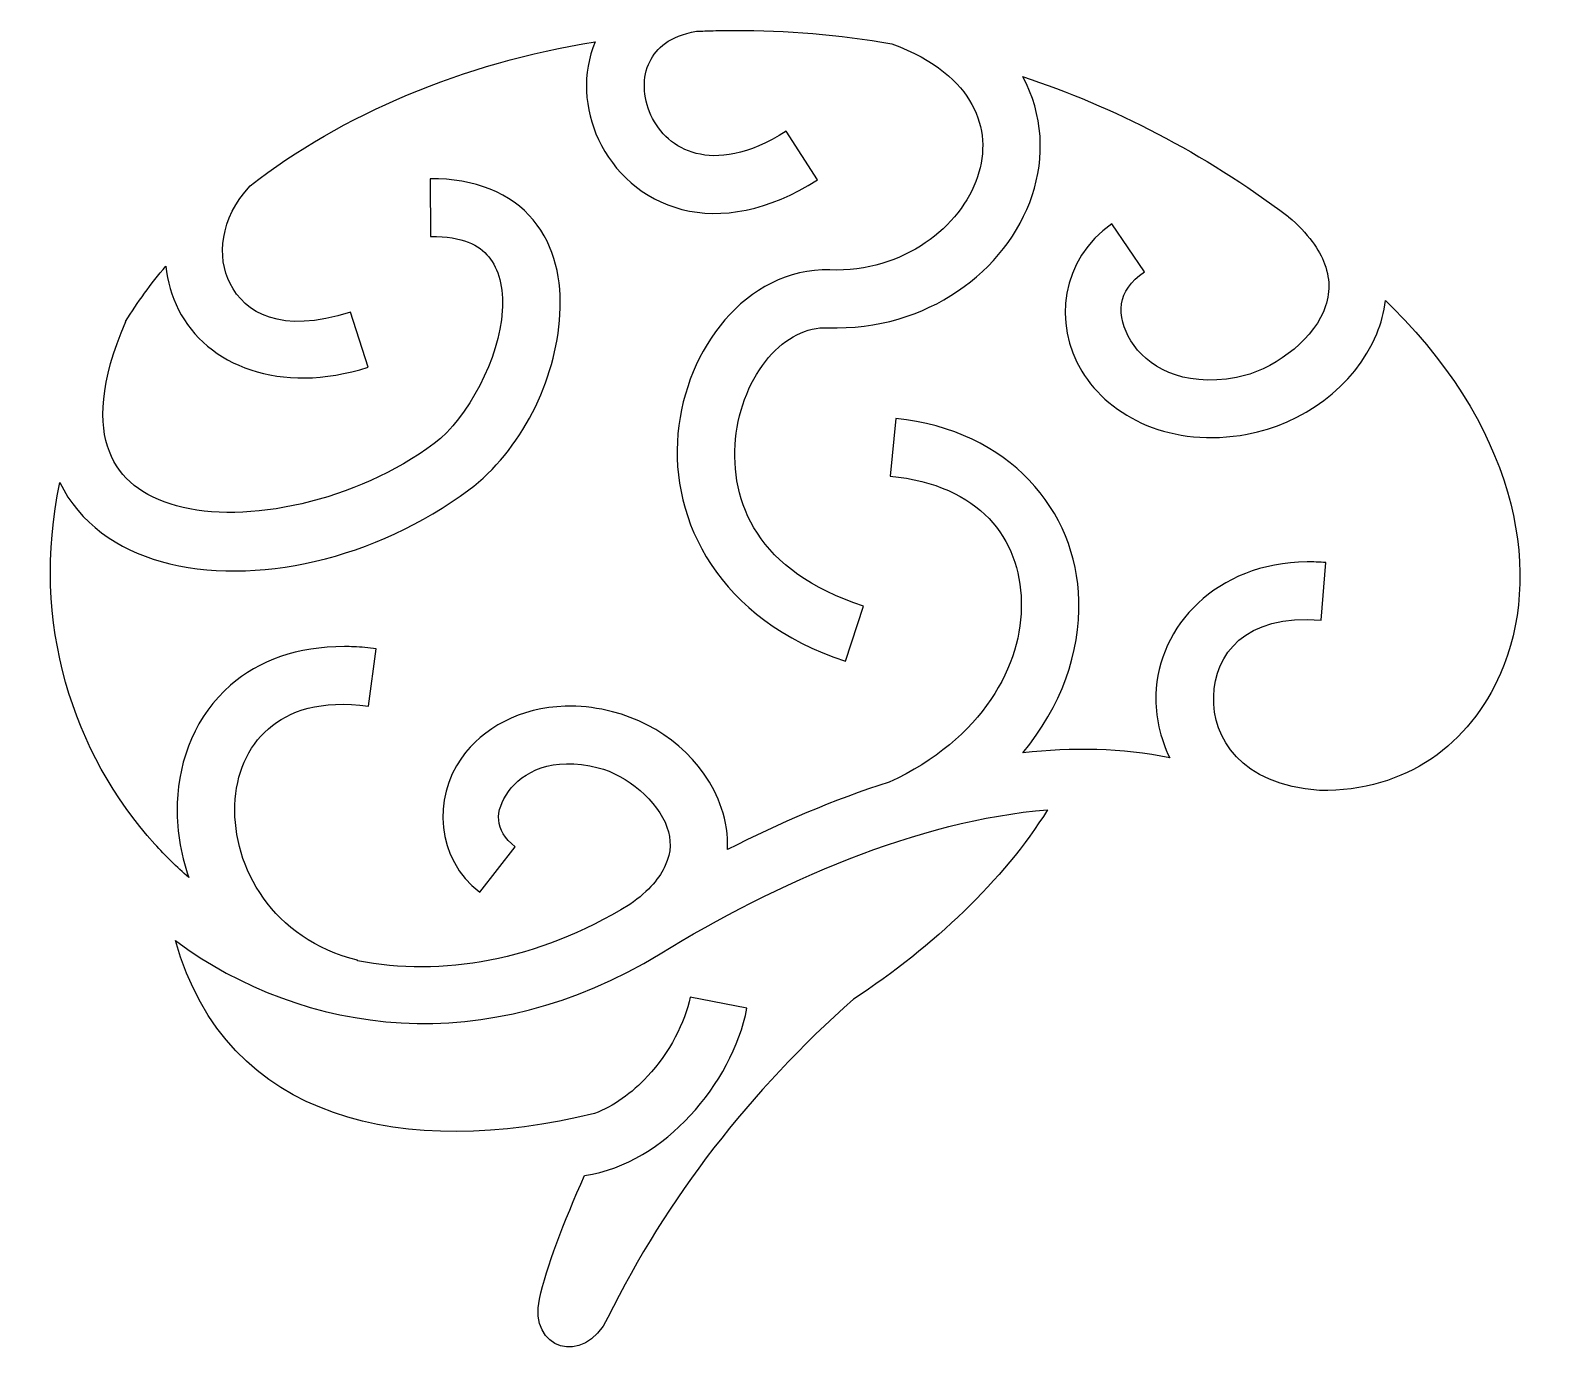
# Model space of a CAD drawing. Header units: centimetres. Extents: x -10.2 to 10.4, y -9.7 to 8.5.
import ezdxf

# ---------------------------------------------------------------- set-up
doc = ezdxf.new("R2010")
doc.units = ezdxf.units.CM
doc.header["$MEASUREMENT"] = 0
doc.layers.add('Layer 1', color=7, linetype='Continuous')

msp = doc.modelspace()

# ---------------------------------------------------------------- linework, layer by layer
at = {"layer": 'Layer 1'}
for points, knots in [([(-0.62986, 8.50081), (-0.72727, 8.50047), (-0.82425, 8.49946), (-0.92111, 8.49685), (-0.92111, 8.49685), (-0.99722, 8.49474), (-1.07334, 8.49238), (-1.14907, 8.48892), (-1.14907, 8.48892), (-1.52074, 8.42284), (-1.69236, 8.26012), (-1.78555, 8.07386), (-1.78555, 8.07386), (-1.88823, 7.8685), (-1.88422, 7.59218), (-1.76974, 7.34646), (-1.76974, 7.34646), (-1.65517, 7.10062), (-1.44505, 6.89965), (-1.15168, 6.82459), (-1.15168, 6.82459), (-0.85828, 6.74953), (-0.45439, 6.78833), (0.07646, 7.12765), (0.07646, 7.12765), (0.07646, 7.12765), (0.5008, 6.4635), (0.5008, 6.4635), (0.5008, 6.4635), (-0.16621, 6.03718), (-0.81164, 5.92472), (-1.34671, 6.06164), (-1.34671, 6.06164), (-1.88174, 6.19856), (-2.27875, 6.57284), (-2.4839, 7.01308), (-2.4839, 7.01308), (-2.6772, 7.42784), (-2.7127, 7.91446), (-2.52733, 8.3466), (-2.52733, 8.3466), (-4.33705, 8.05395), (-5.9757, 7.35995), (-7.23437, 6.38318), (-7.23437, 6.38318), (-7.64804, 5.93249), (-7.68852, 5.40868), (-7.5072, 5.05093), (-7.5072, 5.05093), (-7.30353, 4.64924), (-6.82366, 4.356), (-5.86391, 4.65961), (-5.86391, 4.65961), (-5.86391, 4.65961), (-5.62541, 3.90847), (-5.62541, 3.90847), (-5.62541, 3.90847), (-6.83057, 3.52727), (-7.82392, 3.93326), (-8.20946, 4.69385), (-8.20946, 4.69385), (-8.30349, 4.87926), (-8.36093, 5.07994), (-8.38349, 5.28686), (-8.38349, 5.28686), (-8.58649, 5.046), (-8.76975, 4.79527), (-8.93167, 4.53441), (-8.93167, 4.53441), (-8.93167, 4.53441), (-8.92636, 4.53188), (-8.92636, 4.53188), (-8.92636, 4.53188), (-9.28959, 3.70471), (-9.29786, 3.13178), (-9.15306, 2.75948), (-9.15306, 2.75948), (-9.00817, 2.38714), (-8.7046, 2.15057), (-8.23717, 2.02019), (-8.23717, 2.02019), (-7.30239, 1.75959), (-5.78869, 2.07404), (-4.72276, 2.87013), (-4.72276, 2.87013), (-4.2665, 3.21085), (-3.83399, 4.03721), (-3.79633, 4.67808), (-3.79633, 4.67808), (-3.77757, 4.99856), (-3.84546, 5.25173), (-3.97955, 5.41341), (-3.97955, 5.41341), (-4.11364, 5.57508), (-4.32836, 5.69606), (-4.77286, 5.69147), (-4.77286, 5.69147), (-4.77286, 5.69147), (-4.78075, 6.47942), (-4.78075, 6.47942), (-4.78075, 6.47942), (-4.16986, 6.48575), (-3.67384, 6.27895), (-3.37339, 5.91673), (-3.37339, 5.91673), (-3.07299, 5.55451), (-2.98291, 5.08805), (-3.00969, 4.63196), (-3.00969, 4.63196), (-3.06324, 3.71974), (-3.5408, 2.76932), (-4.25103, 2.23893), (-4.25103, 2.23893), (-5.51084, 1.29799), (-7.17479, 0.90617), (-8.44801, 1.26114), (-8.44801, 1.26114), (-9.03786, 1.4256), (-9.55998, 1.78343), (-9.82901, 2.33769), (-9.82901, 2.33769), (-10.23155, 0.42132), (-9.64672, -1.35875), (-8.53369, -2.59065), (-8.53369, -2.59065), (-8.38821, -2.75173), (-8.23337, -2.90396), (-8.07111, -3.04522), (-8.07111, -3.04522), (-8.18724, -2.71264), (-8.24046, -2.36632), (-8.22797, -2.02927), (-8.22797, -2.02927), (-8.20562, -1.42521), (-7.9715, -0.83398), (-7.50184, -0.42562), (-7.50184, -0.42562), (-7.11668, -0.09055), (-6.5846, 0.10274), (-5.94825, 0.10148), (-5.94825, 0.10148), (-5.90583, 0.10148), (-5.86248, 0.10072), (-5.81913, 0.09895), (-5.81913, 0.09895), (-5.72004, 0.09473), (-5.61828, 0.08613), (-5.51468, 0.07255), (-5.51468, 0.07255), (-5.51468, 0.07255), (-5.61757, -0.70891), (-5.61757, -0.70891), (-5.61757, -0.70891), (-6.27488, -0.62255), (-6.7015, -0.77309), (-6.98533, -1.0199), (-6.98533, -1.0199), (-7.26912, -1.26675), (-7.42569, -1.63614), (-7.44129, -2.05829), (-7.44129, -2.05829), (-7.47249, -2.90266), (-6.93232, -3.88863), (-5.76764, -4.17462), (-5.76764, -4.17462), (-5.76764, -4.17462), (-5.76899, -4.18255), (-5.76899, -4.18255), (-5.76899, -4.18255), (-4.62236, -4.4014), (-3.34281, -4.19824), (-2.05821, -3.41425), (-2.05821, -3.41425), (-2.05745, -3.41374), (-2.0564, -3.41353), (-2.0556, -3.41298), (-2.0556, -3.41298), (-1.78826, -3.22533), (-1.64425, -3.04156), (-1.57328, -2.88322), (-1.57328, -2.88322), (-1.48958, -2.69633), (-1.49135, -2.53356), (-1.55093, -2.35873), (-1.55093, -2.35873), (-1.67001, -2.00916), (-2.09658, -1.6498), (-2.48782, -1.54965), (-2.48782, -1.54965), (-3.12042, -1.38772), (-3.52228, -1.6102), (-3.71069, -1.87519), (-3.71069, -1.87519), (-3.8991, -2.14), (-3.91057, -2.40018), (-3.61978, -2.6262), (-3.61978, -2.6262), (-3.61978, -2.6262), (-4.10345, -3.24818), (-4.10345, -3.24818), (-4.10345, -3.24818), (-4.70169, -2.78294), (-4.73985, -1.96261), (-4.35245, -1.41788), (-4.35245, -1.41788), (-4.06183, -1.00936), (-3.55189, -0.72945), (-2.93712, -0.71157), (-2.93712, -0.71157), (-2.91152, -0.71081), (-2.88534, -0.71005), (-2.85936, -0.7103), (-2.85936, -0.7103), (-2.67778, -0.71157), (-2.4887, -0.73653), (-2.29275, -0.78662), (-2.29275, -0.78662), (-1.63894, -0.95403), (-1.03446, -1.43082), (-0.80506, -2.10437), (-0.80506, -2.10437), (-0.74535, -2.27958), (-0.71693, -2.47081), (-0.72595, -2.66579), (-0.72595, -2.66579), (-0.02132, -2.30576), (0.72176, -1.98604), (1.47868, -1.74594), (1.47868, -1.74594), (2.7503, -1.16487), (3.3016, -0.14617), (3.2801, 0.71161), (3.2801, 0.71161), (3.25838, 1.57576), (2.72403, 2.30303), (1.49319, 2.42473), (1.49319, 2.42473), (1.49319, 2.42473), (1.57095, 3.2088), (1.57095, 3.2088), (1.57095, 3.2088), (3.11708, 3.0559), (4.03617, 1.95017), (4.06679, 0.73143), (4.06679, 0.73143), (4.08458, 0.02132), (3.82416, -0.71759), (3.29984, -1.34661), (3.29984, -1.34661), (3.97756, -1.27071), (4.65107, -1.28357), (5.30408, -1.41522), (5.30408, -1.41522), (5.17117, -1.14231), (5.10673, -0.84688), (5.11572, -0.55339), (5.11572, -0.55339), (5.14427, 0.37582), (5.93462, 1.24267), (7.17668, 1.25587), (7.17668, 1.25587), (7.25946, 1.2568), (7.34426, 1.25364), (7.43095, 1.24668), (7.43095, 1.24668), (7.43095, 1.24668), (7.3677, 0.4613), (7.3677, 0.4613), (7.3677, 0.4613), (6.31658, 0.54555), (5.92134, -0.00617), (5.90371, -0.57839), (5.90371, -0.57839), (5.88634, -1.14428), (6.26404, -1.77773), (7.3467, -1.86181), (7.3467, -1.86181), (8.54005, -1.87235), (9.39556, -1.22516), (9.81479, -0.26339), (9.81479, -0.26339), (10.37605, 1.02425), (10.10984, 2.95474), (8.34549, 4.72036), (8.34549, 4.72036), (8.31209, 4.7538), (8.27895, 4.78753), (8.24534, 4.82051), (8.24534, 4.82051), (8.22662, 4.66061), (8.18529, 4.50665), (8.1255, 4.36324), (8.1255, 4.36324), (7.81978, 3.62994), (7.10364, 3.13497), (6.35972, 2.9967), (6.35972, 2.9967), (5.33356, 2.80602), (4.4921, 3.22217), (4.10373, 3.85718), (4.10373, 3.85718), (3.71536, 4.4921), (3.81733, 5.38999), (4.51613, 5.86269), (4.51613, 5.86269), (4.51613, 5.86269), (4.95763, 5.20909), (4.95763, 5.20909), (4.95763, 5.20909), (4.58179, 4.9549), (4.56631, 4.61073), (4.77576, 4.26832), (4.77576, 4.26832), (4.98521, 3.92583), (5.45762, 3.62922), (6.21605, 3.77015), (6.21605, 3.77015), (6.6928, 3.85879), (7.2237, 4.24791), (7.39802, 4.66622), (7.39802, 4.66622), (7.48531, 4.87537), (7.50217, 5.08208), (7.41522, 5.31856), (7.41522, 5.31856), (7.34459, 5.51064), (7.19649, 5.73029), (6.92101, 5.96162), (6.92101, 5.96162), (6.92101, 5.96162), (6.91312, 5.96816), (6.91312, 5.96816), (6.91312, 5.96816), (5.76126, 6.83627), (4.53746, 7.46061), (3.29722, 7.87234), (3.29722, 7.87234), (3.29798, 7.87099), (3.29912, 7.86981), (3.29988, 7.86842), (3.29988, 7.86842), (3.58173, 7.35313), (3.60265, 6.7686), (3.42904, 6.25153), (3.42904, 6.25153), (3.08187, 5.21736), (1.99238, 4.40255), (0.6446, 4.44758), (0.6446, 4.44758), (0.35162, 4.45728), (0.0728, 4.31602), (-0.16443, 4.04036), (-0.16443, 4.04036), (-0.40171, 3.76471), (-0.57494, 3.36091), (-0.61512, 2.93079), (-0.61512, 2.93079), (-0.69545, 2.07056), (-0.32319, 1.12237), (1.12827, 0.65372), (1.12827, 0.65372), (1.12827, 0.65372), (0.88553, -0.09614), (0.88553, -0.09614), (0.88553, -0.09614), (-0.84686, 0.46318), (-1.51088, 1.82444), (-1.40082, 3.00321), (-1.40082, 3.00321), (-1.34571, 3.59251), (-1.11804, 4.14014), (-0.76168, 4.55415), (-0.76168, 4.55415), (-0.40528, 4.96816), (0.10171, 5.25426), (0.67077, 5.23542), (0.67077, 5.23542), (1.68449, 5.2016), (2.45544, 5.82931), (2.68163, 6.50312), (2.68163, 6.50312), (2.79472, 6.83996), (2.78009, 7.17515), (2.60784, 7.49006), (2.60784, 7.49006), (2.44052, 7.79586), (2.10899, 8.09825), (1.51544, 8.31891), (1.51544, 8.31891), (0.79378, 8.44402), (0.07498, 8.50306), (-0.62986, 8.50082), (-0.62986, 8.50082), (-0.62986, 8.50082), (-0.62986, 8.50081), (-0.62986, 8.50081)], [0, 0, 0, 0, 0.01, 0.01, 0.01, 0.01, 0.02, 0.02, 0.02, 0.02, 0.03, 0.03, 0.03, 0.03, 0.04, 0.04, 0.04, 0.04, 0.05, 0.05, 0.05, 0.05, 0.06, 0.06, 0.06, 0.06, 0.07, 0.07, 0.07, 0.07, 0.08, 0.08, 0.08, 0.08, 0.09, 0.09, 0.09, 0.09, 0.1, 0.1, 0.1, 0.1, 0.11, 0.11, 0.11, 0.11, 0.12, 0.12, 0.12, 0.12, 0.13, 0.13, 0.13, 0.13, 0.14, 0.14, 0.14, 0.14, 0.15, 0.15, 0.15, 0.15, 0.16, 0.16, 0.16, 0.16, 0.17, 0.17, 0.17, 0.17, 0.18, 0.18, 0.18, 0.18, 0.19, 0.19, 0.19, 0.19, 0.2, 0.2, 0.2, 0.2, 0.21, 0.21, 0.21, 0.21, 0.22, 0.22, 0.22, 0.22, 0.23, 0.23, 0.23, 0.23, 0.24, 0.24, 0.24, 0.24, 0.25, 0.25, 0.25, 0.25, 0.26, 0.26, 0.26, 0.26, 0.27, 0.27, 0.27, 0.27, 0.28, 0.28, 0.28, 0.28, 0.29, 0.29, 0.29, 0.29, 0.3, 0.3, 0.3, 0.3, 0.31, 0.31, 0.31, 0.31, 0.32, 0.32, 0.32, 0.32, 0.33, 0.33, 0.33, 0.33, 0.34, 0.34, 0.34, 0.34, 0.35, 0.35, 0.35, 0.35, 0.36, 0.36, 0.36, 0.36, 0.37, 0.37, 0.37, 0.37, 0.38, 0.38, 0.38, 0.38, 0.39, 0.39, 0.39, 0.39, 0.4, 0.4, 0.4, 0.4, 0.41, 0.41, 0.41, 0.41, 0.42, 0.42, 0.42, 0.42, 0.43, 0.43, 0.43, 0.43, 0.44, 0.44, 0.44, 0.44, 0.45, 0.45, 0.45, 0.45, 0.46, 0.46, 0.46, 0.46, 0.47, 0.47, 0.47, 0.47, 0.48, 0.48, 0.48, 0.48, 0.49, 0.49, 0.49, 0.49, 0.5, 0.5, 0.5, 0.5, 0.51, 0.51, 0.51, 0.51, 0.52, 0.52, 0.52, 0.52, 0.53, 0.53, 0.53, 0.53, 0.54, 0.54, 0.54, 0.54, 0.55, 0.55, 0.55, 0.55, 0.56, 0.56, 0.56, 0.56, 0.57, 0.57, 0.57, 0.57, 0.58, 0.58, 0.58, 0.58, 0.59, 0.59, 0.59, 0.59, 0.6, 0.6, 0.6, 0.6, 0.61, 0.61, 0.61, 0.61, 0.62, 0.62, 0.62, 0.62, 0.63, 0.63, 0.63, 0.63, 0.64, 0.64, 0.64, 0.64, 0.65, 0.65, 0.65, 0.65, 0.66, 0.66, 0.66, 0.66, 0.67, 0.67, 0.67, 0.67, 0.68, 0.68, 0.68, 0.68, 0.69, 0.69, 0.69, 0.69, 0.7, 0.7, 0.7, 0.7, 0.71, 0.71, 0.71, 0.71, 0.72, 0.72, 0.72, 0.72, 0.73, 0.73, 0.73, 0.73, 0.74, 0.74, 0.74, 0.74, 0.75, 0.75, 0.75, 0.75, 0.76, 0.76, 0.76, 0.76, 0.77, 0.77, 0.77, 0.77, 0.78, 0.78, 0.78, 0.78, 0.79, 0.79, 0.79, 0.79, 0.8, 0.8, 0.8, 0.8, 0.81, 0.81, 0.81, 0.81, 0.82, 0.82, 0.82, 0.82, 0.83, 0.83, 0.83, 0.83, 0.84, 0.84, 0.84, 0.84, 0.85, 0.85, 0.85, 0.85, 0.86, 0.86, 0.86, 0.86, 0.87, 0.87, 0.87, 0.87, 0.88, 0.88, 0.88, 0.88, 0.89, 0.89, 0.89, 0.89, 0.9, 0.9, 0.9, 0.9, 0.91, 0.91, 0.91, 0.91, 0.92, 0.92, 0.92, 0.92, 0.93, 0.93, 0.93, 0.93, 0.94, 0.94, 0.94, 0.94, 0.95, 0.95, 0.95, 0.95, 0.96, 0.96, 0.96, 0.96, 0.97, 0.97, 0.97, 0.97, 0.98, 0.98, 0.98, 0.98, 1, 1, 1, 1]), ([(3.63825, -2.1229), (1.87078, -2.26669), (-0.0458, -3.10963), (-1.64455, -4.08632), (-1.64455, -4.08632), (-4.00511, -5.52838), (-6.48923, -5.2136), (-8.25176, -3.90584), (-8.25176, -3.90584), (-7.55835, -6.38717), (-5.10131, -6.89083), (-2.538, -6.26324), (-2.538, -6.26324), (-2.28149, -6.16689), (-2.02945, -5.98755), (-1.81452, -5.75596), (-1.81452, -5.75596), (-1.51694, -5.43519), (-1.30134, -5.01929), (-1.23345, -4.67541), (-1.23345, -4.67541), (-1.23345, -4.67541), (-0.45992, -4.82827), (-0.45992, -4.82827), (-0.45992, -4.82827), (-0.56302, -5.35044), (-0.84272, -5.86839), (-1.23606, -6.29234), (-1.23606, -6.29234), (-1.61346, -6.69905), (-2.10514, -7.02395), (-2.67373, -7.1093), (-2.67373, -7.1093), (-2.95904, -7.74477), (-3.19383, -8.36085), (-3.28913, -8.79205), (-3.28913, -8.79205), (-3.43883, -9.46927), (-2.69009, -9.72923), (-2.35486, -9.04632), (-2.35486, -9.04632), (-1.55274, -7.41261), (-0.42062, -5.95836), (0.99353, -4.70441), (0.99353, -4.70441), (2.0926, -3.9811), (3.03471, -3.08925), (3.63831, -2.12289), (3.63831, -2.12289), (3.63831, -2.12289), (3.63825, -2.1229), (3.63825, -2.1229)], [0, 0, 0, 0, 0.07142857, 0.07142857, 0.07142857, 0.07142857, 0.14285714, 0.14285714, 0.14285714, 0.14285714, 0.21428571, 0.21428571, 0.21428571, 0.21428571, 0.28571429, 0.28571429, 0.28571429, 0.28571429, 0.35714286, 0.35714286, 0.35714286, 0.35714286, 0.42857143, 0.42857143, 0.42857143, 0.42857143, 0.5, 0.5, 0.5, 0.5, 0.57142857, 0.57142857, 0.57142857, 0.57142857, 0.64285714, 0.64285714, 0.64285714, 0.64285714, 0.71428571, 0.71428571, 0.71428571, 0.71428571, 0.78571429, 0.78571429, 0.78571429, 0.78571429, 0.85714286, 0.85714286, 0.85714286, 0.85714286, 1, 1, 1, 1])]:
    msp.add_open_spline(points, degree=3, knots=knots, dxfattribs=at)

doc.saveas('drawing.dxf')
